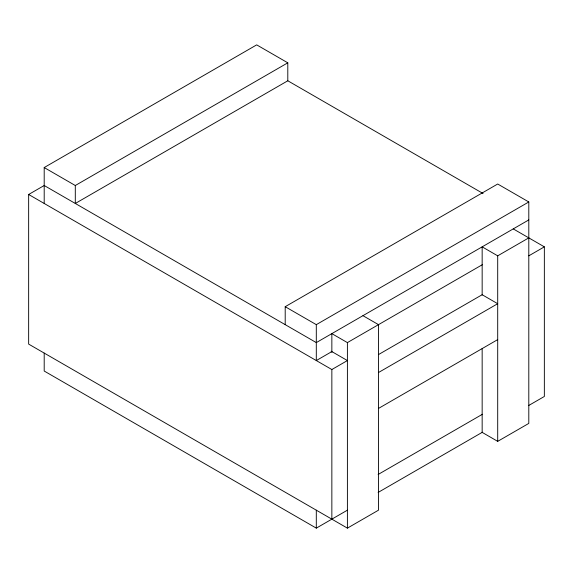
<?xml version="1.0" encoding="UTF-8"?>
<svg xmlns="http://www.w3.org/2000/svg" width="573" height="573" viewBox="0 0 573 573"><rect width="100%" height="100%" fill="white"/><g stroke="black" fill="none" stroke-linecap="round" stroke-linejoin="round"><path stroke-width="0.86" d="M44.2 203.465L44.2 167.552L256.697 44.866L287.796 62.822L287.796 80.779L75.299 203.465L75.299 185.509L287.796 62.822M362.945 315.673L378.495 324.647L378.495 510.178L347.403 528.134L28.65 344.101L28.65 194.483L44.2 185.509L316.303 342.604L528.8 219.917M285.204 324.647L285.204 306.698L497.701 184.012L528.8 201.968L528.8 423.404L497.701 441.353L482.158 432.379L482.158 348.534M285.204 306.698L316.303 324.647L528.8 201.968M331.76 351.636L316.303 360.56L316.303 324.647M331.853 352.359L331.853 333.629L347.403 342.604L482.437 264.64M482.158 295.016L482.158 246.848L497.701 255.83L528.8 237.874L513.25 228.899M28.65 194.483L331.853 369.535L347.403 360.56L331.158 351.185M528.8 255.83L544.35 246.848L544.35 396.466L528.8 405.448M378.431 354.615L482.158 294.73L497.701 303.704L378.495 372.529M378.495 408.434L497.701 339.617M378.123 474.487L482.437 414.258M44.2 353.083L44.2 371.032L316.303 528.134L347.403 510.178M378.123 492.443L482.437 432.214M287.71 80.729L483.06 193.509M528.879 237.917L544.35 246.848M44.2 167.552L75.299 185.509M497.701 255.83L497.701 441.353M347.403 342.604L347.403 528.134M331.853 369.535L331.853 519.152M316.303 510.178L316.303 528.134"/></g></svg>
